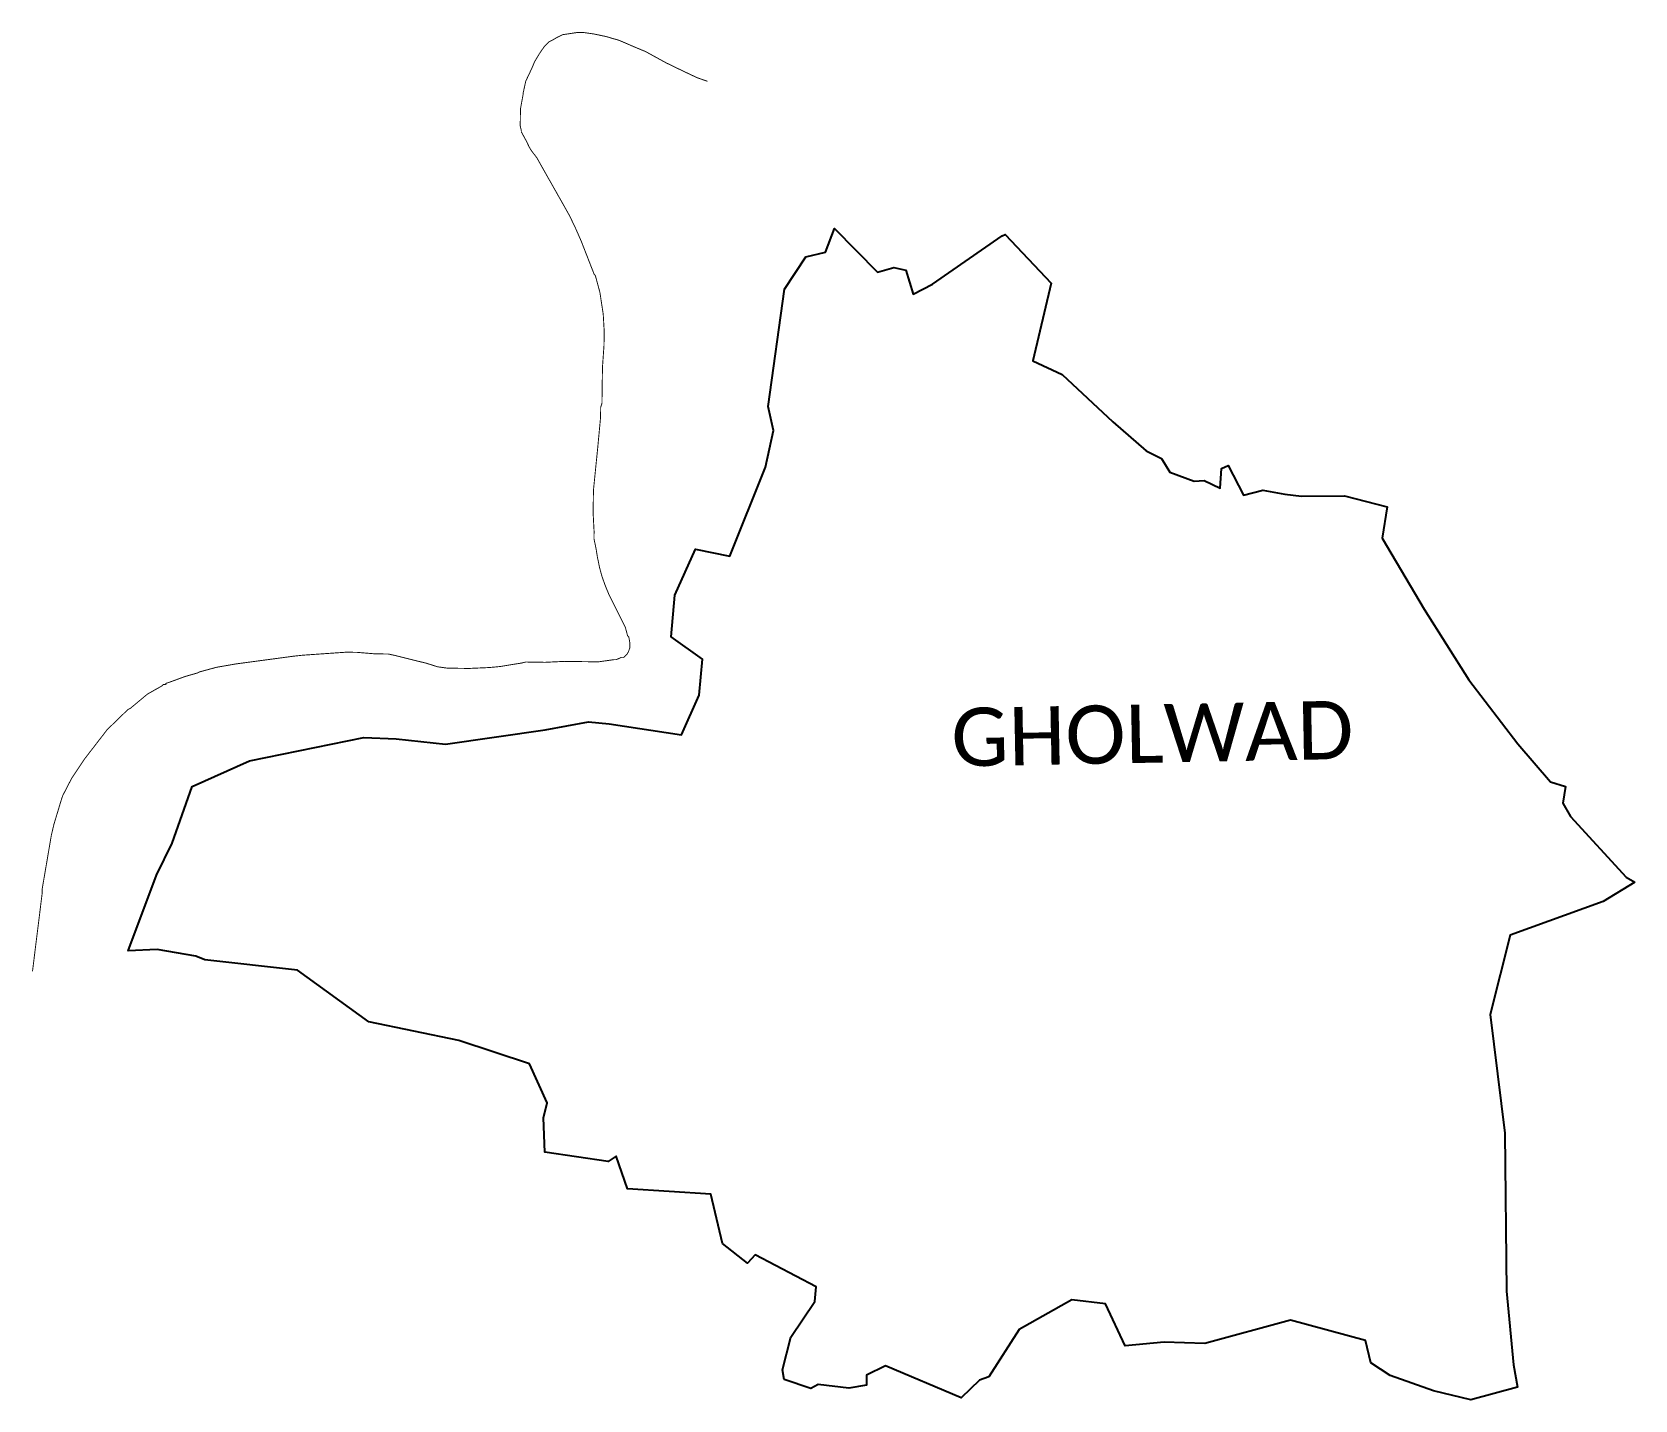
# Model space of a CAD drawing. Header units: metres. Extents: x 260090 to 265348, y 2219823 to 2224310.
import ezdxf

# ---------------------------------------------------------------- set-up
doc = ezdxf.new("R2010")
doc.units = ezdxf.units.M
for name, color, linetype in [('LOW TIDE LINE', 5, 'Continuous'), ('village', 3, 'Continuous'), ('VILLAGE NAME', 250, 'Continuous')]:
    doc.layers.add(name, color=color, linetype=linetype)
doc.styles.get("Standard").update_dxf_attribs({"font": 'simplex.shx'})

msp = doc.modelspace()

# ---------------------------------------------------------------- linework, layer by layer
at = {"layer": 'LOW TIDE LINE', "lineweight": 18, "const_width": 3}
msp.add_lwpolyline([(260091.4, 2221229.4), (260122.8, 2221482.4), (260123, 2221498.2), (260153.3, 2221676), (260161.7, 2221711.5), (260186.7, 2221794.3), (260190.8, 2221806.1), (260219.3, 2221861.2), (260263.8, 2221927.9), (260336.4, 2222021.9), (260404.7, 2222088.2), (260412.7, 2222092.1), (260468.8, 2222138.8), (260516.7, 2222165.8), (260520.7, 2222169.7), (260528.6, 2222169.6), (260528.7, 2222173.6), (260540.6, 2222177.4), (260592.3, 2222196.4), (260632.1, 2222207.7), (260640.1, 2222211.6), (260695.7, 2222226.6), (260759.2, 2222237.6), (260945.7, 2222262.6), (260977.4, 2222266.1), (261120.1, 2222276), (261155.8, 2222275.5), (261215.1, 2222270.6), (261258.6, 2222270), (261278.4, 2222265.8), (261345.4, 2222249), (261381, 2222240.5), (261420.4, 2222228.1), (261452, 2222223.7), (261523.2, 2222222.7), (261590.6, 2222225.7), (261626.3, 2222229.1), (261669.9, 2222236.4), (261693.8, 2222240), (261709.6, 2222243.8), (261773, 2222242.8), (261836.4, 2222245.9), (261947.2, 2222244.3), (261998.8, 2222251.5), (262006.7, 2222251.4), (262022.7, 2222259.1), (262030.6, 2222259), (262034.6, 2222262.9), (262042.6, 2222270.7), (262046.7, 2222278.5), (262050.8, 2222290.3), (262051.1, 2222306.2), (262047.4, 2222326), (262043.5, 2222330.1), (262036, 2222357.9), (261985.9, 2222457.6), (261982.1, 2222465.6), (261970.6, 2222493.5), (261959.2, 2222525.3), (261951.7, 2222553.1), (261944.3, 2222588.9), (261940.6, 2222612.7), (261933.2, 2222648.5), (261933.6, 2222672.2), (261930.5, 2222731.7), (261931.5, 2222806.9), (261945.4, 2222945.3), (261954.7, 2223044.2), (261955.3, 2223079.8), (261959.4, 2223091.6), (261961.1, 2223210.4), (261966.1, 2223281.6), (261966.8, 2223329.1), (261963.6, 2223384.6), (261952.7, 2223456.1), (261937.7, 2223511.7), (261933.8, 2223515.7), (261891.8, 2223623.3), (261872.6, 2223667.1), (261853.4, 2223707), (261837.9, 2223734.9), (261772.3, 2223850.7), (261745.3, 2223898.6), (261729.7, 2223918.7), (261722, 2223930.6), (261710.4, 2223954.6), (261695, 2223982.5), (261695, 2223986.5), (261691.3, 2224002.4), (261692.1, 2224057.8), (261700.7, 2224105.2), (261700.8, 2224109.2), (261709.3, 2224148.6), (261729.7, 2224191.9), (261737.9, 2224211.6), (261754.1, 2224239.1), (261770.3, 2224262.6), (261774.3, 2224266.5), (261786.3, 2224278.2), (261794.3, 2224282.1), (261814.3, 2224293.7), (261830.2, 2224301.4), (261854, 2224305), (261877.8, 2224308.6), (261901.6, 2224308.3), (261933.2, 2224303.8), (261972.7, 2224295.4), (262016.1, 2224282.9), (262063.3, 2224262.4), (262102.7, 2224246), (262169.4, 2224209.4), (262228.4, 2224180.8), (262271.7, 2224160.4), (262305.6, 2224148.5)], dxfattribs=at)
at = {"layer": 'village', "color": 3}
msp.add_polyline3d([(265348, 2221521.2, 0), (265243.4, 2221458.3, 0), (264938.6, 2221347.7, 0), (264872.8, 2221087.3, 0), (264921.6, 2220698.8, 0), (264926.6, 2220180.6, 0), (264950.1, 2219938.6, 0), (264963, 2219864.9, 0), (264809.8, 2219823.3, 0), (264687.5, 2219853.4, 0), (264544.9, 2219903.2, 0), (264482.1, 2219944.9, 0), (264464.3, 2220018.7, 0), (264218.5, 2220084.9, 0), (263936.8, 2220008.3, 0), (263803.7, 2220012.6, 0), (263675.3, 2220000.9, 0), (263610.9, 2220138.1, 0), (263500.6, 2220151.3, 0), (263327.6, 2220054.5, 0), (263229, 2219899.1, 0), (263198.1, 2219888.2, 0), (263137.8, 2219830.2, 0), (262889.6, 2219935.6, 0), (262827.3, 2219904.3, 0), (262826.8, 2219871.8, 0), (262769.8, 2219861.6, 0), (262668.8, 2219874.2, 0), (262644.6, 2219861.2, 0), (262557.3, 2219890.9, 0), (262551.7, 2219922, 0), (262579.3, 2220029.3, 0), (262657.3, 2220146.5, 0), (262662.2, 2220194.6, 0), (262462.4, 2220299.4, 0), (262436.6, 2220271.8, 0), (262355.3, 2220336.9, 0), (262316.8, 2220498, 0), (262043, 2220516.1, 0), (262006.2, 2220622.5, 0), (261980.1, 2220605.9, 0), (261771.5, 2220636.1, 0), (261767.3, 2220748.2, 0), (261779.6, 2220798, 0), (261721.6, 2220926.1, 0), (261490.2, 2221002, 0), (261194.2, 2221063.1, 0), (260960.2, 2221232.6, 0), (260656.7, 2221266.6, 0), (260627, 2221278.9, 0), (260500.8, 2221300.9, 0), (260404.9, 2221296.9, 0), (260498.1, 2221544.3, 0), (260549.9, 2221649.4, 0), (260615.3, 2221835.1, 0), (260803.4, 2221919.9, 0), (261177.9, 2221996, 0), (261284.6, 2221992.1, 0), (261446.6, 2221974.7, 0), (261773.1, 2222020.8, 0), (261914.9, 2222047.7, 0), (261982.6, 2222041.1, 0), (262220.4, 2222005.1, 0), (262277.9, 2222135.5, 0), (262288.9, 2222253.6, 0), (262186.7, 2222326.3, 0), (262198.3, 2222463, 0), (262266.8, 2222614, 0), (262378.7, 2222590.5, 0), (262495.8, 2222883, 0), (262522.4, 2223003.5, 0), (262505.2, 2223081.5, 0), (262558.4, 2223467, 0), (262628.2, 2223572.6, 0), (262692.2, 2223587.8, 0), (262722.7, 2223665.5, 0), (262863.1, 2223522, 0), (262917.4, 2223537.4, 0), (262956.8, 2223528.6, 0), (262980, 2223449.9, 0), (263044, 2223483.2, 0), (263271.8, 2223642.1, 0), (263282.6, 2223646, 0), (263433.4, 2223486.3, 0), (263372.9, 2223231.9, 0), (263468.7, 2223186.7, 0), (263634.9, 2223032.1, 0), (263744.4, 2222936.5, 0), (263795, 2222911.5, 0), (263822.2, 2222866.7, 0), (263902.2, 2222837.4, 0), (263935, 2222839.3, 0), (263987.4, 2222813.8, 0), (263992.1, 2222878.9, 0), (264013.3, 2222888, 0), (264063.5, 2222790.9, 0), (264127.8, 2222807.7, 0), (264199.3, 2222794.5, 0), (264253.8, 2222787.8, 0), (264395.6, 2222788.6, 0), (264534.7, 2222752.6, 0), (264518.9, 2222650.2, 0), (264656.2, 2222416.6, 0), (264802.9, 2222184.8, 0), (264964.2, 2221975, 0), (265070.9, 2221850.3, 0), (265120.4, 2221835.7, 0), (265111.7, 2221780.3, 0), (265136.8, 2221736.8, 0), (265319.4, 2221538.1, 0)], close=True, dxfattribs=at)

# ---------------------------------------------------------------- texts
at = {"layer": 'VILLAGE NAME', "insert": (263103.5, 2222092.3), "char_height": 191.456, "attachment_point": 1, "rotation": 1.1028}
msp.add_mtext_dynamic_manual_height_columns('{\\fCalibri|b0|i0|c0|p34;GHOLWAD}', width=161.46, gutter_width=957.3, heights=[0], dxfattribs=at)

doc.saveas('drawing.dxf')
